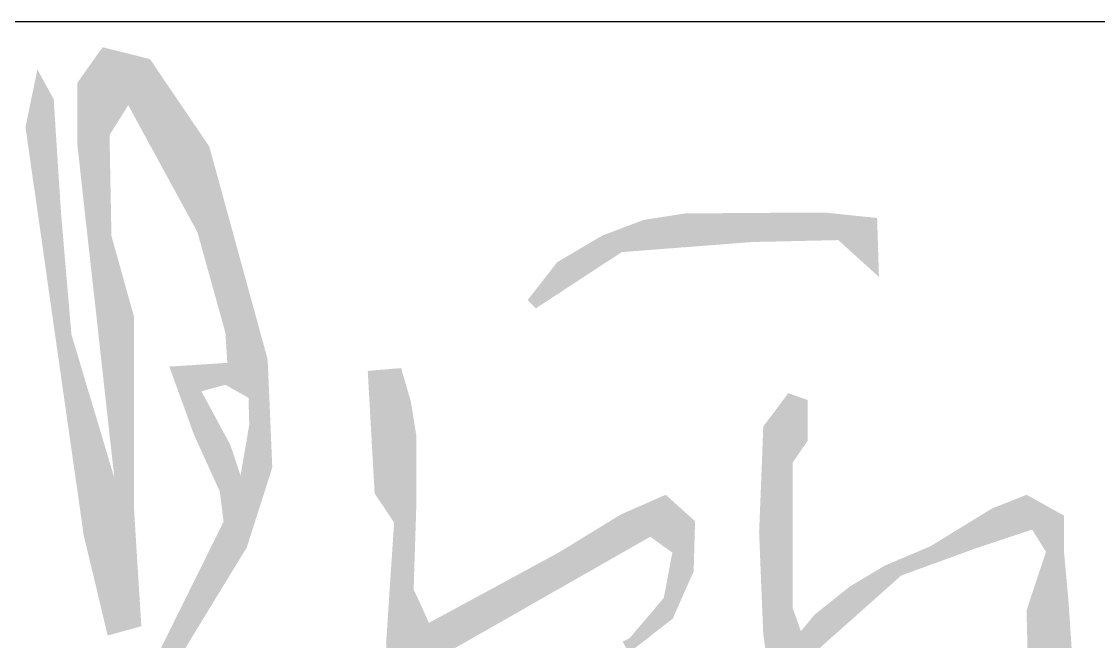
# Model space of a CAD drawing. Extents: x -2746917 to -971774, y -3334247 to -3250358.
# Drawn here: x -2282322 to -2281640, y -3307722 to -3307330 of the extents above; entities that cross this region are included whole.
import ezdxf

# ---------------------------------------------------------------- set-up
doc = ezdxf.new("R2010")
doc.units = 0
doc.header["$LTSCALE"] = 1000
doc.header["$MEASUREMENT"] = 0
doc.layers.get('0').update_dxf_attribs({"linetype": 'CONTINUOUS'})
doc.layers.add('HATCH', color=254, linetype='CONTINUOUS')
doc.layers.add('PUB_TITLE', color=4, linetype='CONTINUOUS')

# ---------------------------------------------------------------- blocks, each defined once
blk = doc.blocks.new('*U3516')
for points in [[(695289.4, -15938.7), (695295.3, -16251.2), (695295.3, -15930.4)], [(695295.3, -16251.2), (695295.3, -15930.4), (695299.5, -16289.2)], [(695299.5, -16289.2), (695299.5, -15931.4), (695300.4, -16296.9)], [(695300.4, -16296.9), (695300.4, -15931.6), (695302.2, -16313.6)], [(695278.2, -15954.4), (695286.3, -16170.1), (695286.3, -15943.1)], [(695286.3, -15943.1), (695289.4, -16197.7), (695289.4, -15938.7)], [(695286.3, -16170.1), (695286.3, -15943.1), (695289.4, -16197.7)], [(695289.4, -16197.7), (695289.4, -15938.7), (695295.3, -16251.2)], [(695320.7, -15987.6), (695320.7, -15936.7), (695326.3, -15997.8)], [(695326.3, -15997.8), (695326.3, -15938.1), (695328.4, -16001.7)], [(695328.4, -16001.7), (695328.4, -15938.6), (695333.7, -16011.4)], [(695333.7, -16011.4), (695333.7, -15939.9), (695342.2, -16027.1)], [(695342.2, -16027.1), (695342.2, -15942.1), (695342.6, -16027.7)], [(695342.6, -16027.7), (695342.6, -15942.6), (695361.4, -16062.3)], [(695222.4, -15993), (695230.8, -16091.7), (695230.8, -15952.3)], [(695230.8, -16091.7), (695230.8, -15952.3), (695235, -16121.1)], [(695271.1, -15964.6), (695276.6, -16083.4), (695276.6, -15956.7)], [(695276.6, -15956.7), (695278.2, -16097.8), (695278.2, -15954.4)], [(695276.6, -16083.4), (695276.6, -15956.7), (695278.2, -16097.8)], [(695278.2, -16097.8), (695278.2, -15954.4), (695286.3, -16170.1)], [(695235, -16121.1), (695235, -15960), (695237.4, -16138.1)], [(695237.4, -16138.1), (695237.4, -15964.4), (695241, -16163.5)], [(695270.4, -15965.5), (695271.1, -16033.1), (695271.1, -15964.6)], [(695270.4, -16027), (695270.4, -15965.5), (695271.1, -16033.1)], [(695271.1, -16033.1), (695271.1, -15964.6), (695276.6, -16083.4)], [(695241, -16163.5), (695241, -15970.9), (695243.2, -16179.1)], [(695243.2, -16179.1), (695243.2, -15975), (695246.9, -16204.8)], [(695361.4, -16062.3), (695361.4, -15970.4), (695373, -16083.6)], [(695246.9, -16204.8), (695246.9, -15981.6), (695254, -16254.7)], [(695373, -16083.6), (695373, -15987.4), (695374, -16085.4)], [(695374, -16085.4), (695374, -15988.9), (695378.1, -16092.8)], [(695219, -16009.5), (695222.4, -16033.2), (695222.4, -15993)], [(695222.4, -16033.2), (695222.4, -15993), (695230.8, -16091.7)], [(695378.1, -16092.8), (695378.1, -15994.9), (695379, -16094.5)], [(695379, -16094.5), (695379, -15996.2), (695382.6, -16101.3)], [(695382.6, -16101.3), (695382.6, -16001.6), (695385.5, -16106.5)], [(695385.5, -16106.5), (695385.5, -16005.8), (695387.9, -16110.9)], [(695387.9, -16110.9), (695387.9, -16009.3), (695389.2, -16113.3)], [(695302.2, -16313.6), (695302.2, -16017.2), (695304.1, -16330.2)], [(695389.2, -16113.3), (695389.2, -16011.3), (695393.1, -16127.4)], [(695393.1, -16127.4), (695393.1, -16017.1), (695400.9, -16155.4)], [(695400.9, -16155.4), (695400.9, -16028.5), (695402.3, -16160.4)], [(695402.3, -16160.4), (695402.3, -16033.6), (695409.4, -16185.8)], [(695409.4, -16185.8), (695409.4, -16059.4), (695411.4, -16193.1)], [(695411.4, -16193.1), (695411.4, -16066.7), (695414.3, -16203.6)], [(695414.3, -16203.6), (695414.3, -16077.4), (695415.1, -16206.4)], [(695415.1, -16206.4), (695415.1, -16080.2), (695415.4, -16207.5)], [(695415.4, -16207.5), (695415.4, -16081.3), (695416.8, -16212.7)], [(695254, -16254.7), (695254, -16091.3), (695254.2, -16256.2)], [(695254.2, -16256.2), (695254.2, -16094.4), (695261.5, -16307.3)], [(695416.8, -16212.7), (695416.8, -16086.6), (695416.9, -16213.1)], [(695416.9, -16213.1), (695416.9, -16087), (695417.1, -16214.9)], [(695417.1, -16214.9), (695417.1, -16087.4), (695418.8, -16242.6)], [(695418.8, -16265.5), (695418.8, -16093.7), (695421.3, -16266.8)], [(695859.7, -16096.7), (695863, -16128.9), (695863, -16096.2)], [(695863, -16096.2), (695863.8, -16128.8), (695863.8, -16096.1)], [(695863.8, -16096.1), (695872.1, -16128.2), (695872.1, -16094.8)], [(695872.1, -16094.8), (695880.4, -16127.6), (695880.4, -16094.7)], [(695880.4, -16094.7), (695881.8, -16127.4), (695881.8, -16094.7)], [(695881.8, -16094.7), (695894.5, -16126.5), (695894.5, -16094.6)], [(695894.5, -16094.6), (695895.5, -16126.4), (695895.5, -16094.6)], [(695895.5, -16094.6), (695916.2, -16124.8), (695916.2, -16094.5)], [(695916.2, -16094.5), (695935.7, -16123.3), (695935.7, -16094.4)], [(695935.7, -16094.4), (695936.9, -16123.2), (695936.9, -16094.3)], [(695936.9, -16094.3), (695938.8, -16123), (695938.8, -16094.3)], [(695938.8, -16094.3), (695944.7, -16122.9), (695944.7, -16094.3)], [(695944.7, -16094.3), (695945.2, -16122.9), (695945.2, -16094.3)], [(695945.2, -16094.3), (695947.9, -16122.8), (695947.9, -16094.3)], [(695947.9, -16094.3), (695949.3, -16122.8), (695949.3, -16094.3)], [(695949.3, -16094.3), (695956.2, -16122.7), (695956.2, -16094.2)], [(695956.2, -16094.2), (695960.9, -16122.6), (695960.9, -16094.2)], [(695960.9, -16094.2), (695964.8, -16122.5), (695964.8, -16094.2)], [(695964.8, -16094.2), (695974.1, -16122.3), (695974.1, -16094.1)], [(695974.1, -16094.1), (695978.3, -16122.2), (695978.3, -16094.1)], [(695978.3, -16094.1), (695986.5, -16122), (695986.5, -16094)], [(695986.5, -16094), (695989.1, -16122), (695989.1, -16094)], [(695989.1, -16094), (695991.5, -16121.9), (695991.5, -16094)], [(695991.5, -16094), (695993.4, -16121.9), (695993.4, -16094)], [(695993.4, -16094), (695993.9, -16121.8), (695993.9, -16094)], [(695993.9, -16094), (696000.3, -16121.7), (696000.3, -16093.9)], [(696000.3, -16093.9), (696002.4, -16121.7), (696002.4, -16093.9)], [(696002.4, -16093.9), (696009.9, -16121.5), (696009.9, -16093.9)], [(696023.6, -16121.2), (696023.6, -16095.3), (696034.8, -16131.4)], [(695421.3, -16266.8), (695421.3, -16102.7), (695421.9, -16267.2)], [(695421.9, -16267.2), (695421.9, -16104.9), (695422, -16267.3)], [(695422, -16267.3), (695422, -16105.4), (695431.9, -16272.8)], [(695810.1, -16109.1), (695816.9, -16132.5), (695816.9, -16106.5)], [(695816.9, -16106.5), (695822.5, -16132), (695822.5, -16104.4)], [(695822.5, -16104.4), (695828, -16131.6), (695828, -16102.3)], [(695828, -16102.3), (695831.1, -16131.4), (695831.1, -16101.2)], [(695831.1, -16101.2), (695837.5, -16130.9), (695837.5, -16100.2)], [(695837.5, -16100.2), (695839.9, -16130.7), (695839.9, -16099.8)], [(695839.9, -16099.8), (695850.8, -16129.8), (695850.8, -16098.1)], [(695850.8, -16098.1), (695852.8, -16129.7), (695852.8, -16097.8)], [(695852.8, -16097.8), (695859.3, -16129.2), (695859.3, -16096.8)], [(695859.3, -16096.8), (695859.7, -16129.2), (695859.7, -16096.7)], [(696034.8, -16131.4), (696034.8, -16096.5), (696062, -16156)], [(696062, -16156), (696062, -16099.3), (696063.8, -16157.7)], [(695304.1, -16330.2), (695304.1, -16117), (695306.5, -16352)], [(695785.4, -16119.4), (695790, -16145.6), (695790, -16116.7)], [(695790, -16116.7), (695807.2, -16134.4), (695807.2, -16110.2)], [(695807.2, -16110.2), (695808.7, -16133.4), (695808.7, -16109.6)], [(695808.7, -16109.6), (695809.2, -16133.1), (695809.2, -16109.4)], [(695809.2, -16109.4), (695810.1, -16133), (695810.1, -16109.1)], [(695306.5, -16352), (695306.5, -16125.7), (695307, -16356.7)], [(695763.5, -16132.3), (695773.2, -16156.6), (695773.2, -16126.6)], [(695773.2, -16126.6), (695785.4, -16148.7), (695785.4, -16119.4)], [(695748, -16141.5), (695759.9, -16165.3), (695759.9, -16134.4)], [(695759.9, -16134.4), (695763.5, -16163), (695763.5, -16132.3)], [(695431.9, -16272.8), (695431.9, -16141.5), (695438.1, -16276.3)], [(695724.3, -16170), (695745.3, -16174.9), (695745.3, -16143.1)], [(695745.3, -16143.1), (695748, -16173.1), (695748, -16141.5)], [(695438.1, -16276.3), (695438.1, -16164), (695439.8, -16277.3)], [(695439.8, -16277.3), (695439.8, -16170.3), (695440.5, -16303.8)], [(695716.1, -16180.5), (695724.3, -16188.7), (695724.3, -16170)], [(695724.3, -16188.7), (695724.3, -16170), (695745.3, -16174.9)], [(695261.5, -16307.3), (695261.5, -16179.9), (695264.5, -16328.1)], [(695264.5, -16328.1), (695264.5, -16214.6), (695267, -16345.9)], [(695267, -16345.9), (695267, -16223.1), (695268.9, -16358.9)], [(695268.9, -16358.9), (695268.9, -16229.3), (695270.4, -16369.2)], [(695270.4, -16369.2), (695270.4, -16234.2), (695271.1, -16374)], [(695271.1, -16374), (695271.1, -16236.5), (695276.6, -16413.2)], [(695373, -16245.6), (695374, -16281.1), (695374, -16245.5)], [(695374, -16245.5), (695378.1, -16292.3), (695378.1, -16245.3)], [(695374, -16281.1), (695374, -16245.5), (695378.1, -16292.3)], [(695378.1, -16245.3), (695379, -16294.8), (695379, -16245.2)], [(695378.1, -16292.3), (695378.1, -16245.3), (695379, -16294.8)], [(695379, -16245.2), (695382.6, -16305), (695382.6, -16245)], [(695379, -16294.8), (695379, -16245.2), (695382.6, -16305)], [(695382.6, -16245), (695385.5, -16312.9), (695385.5, -16244.8)], [(695382.6, -16305), (695382.6, -16245), (695385.5, -16312.9)], [(695385.5, -16244.8), (695387.9, -16318.2), (695387.9, -16244.6)], [(695385.5, -16312.9), (695385.5, -16244.8), (695387.9, -16318.2)], [(695387.9, -16318.2), (695387.9, -16244.6), (695389.2, -16321.1)], [(695387.9, -16244.6), (695389.2, -16321.1), (695389.2, -16244.6)], [(695389.2, -16244.6), (695393.1, -16329.8), (695393.1, -16244.3)], [(695389.2, -16321.1), (695389.2, -16244.6), (695393.1, -16329.8)], [(695393.1, -16244.3), (695400.9, -16268.7), (695400.9, -16243.8)], [(695400.9, -16243.8), (695402.3, -16268.3), (695402.3, -16243.7)], [(695402.3, -16243.7), (695409.4, -16266.4), (695409.4, -16243.3)], [(695409.4, -16243.3), (695411.4, -16265.8), (695411.4, -16243.1)], [(695411.4, -16243.1), (695414.3, -16265), (695414.3, -16242.9)], [(695414.3, -16242.9), (695415.1, -16264.8), (695415.1, -16242.9)], [(695415.1, -16242.9), (695415.4, -16264.7), (695415.4, -16242.9)], [(695415.4, -16242.9), (695416.8, -16264.4), (695416.8, -16242.8)], [(695416.8, -16264.4), (695416.8, -16242.8), (695416.9, -16264.4)], [(695416.8, -16242.8), (695416.9, -16264.4), (695416.9, -16242.8)], [(695416.9, -16264.4), (695416.9, -16242.8), (695417.1, -16264.5)], [(695416.9, -16242.8), (695417.1, -16264.5), (695417.1, -16242.8)], [(695417.1, -16242.8), (695418.8, -16265.5), (695418.8, -16242.6)], [(695417.1, -16264.5), (695417.1, -16242.8), (695418.8, -16265.5)], [(695276.6, -16413.2), (695276.6, -16255.1), (695278.2, -16419.9)], [(695361.4, -16246.3), (695373, -16278.4), (695373, -16245.6)], [(695373, -16278.4), (695373, -16245.6), (695374, -16281.1)], [(695557.8, -16250.6), (695564.6, -16371.8), (695564.6, -16250)], [(695564.6, -16250), (695571.9, -16382.7), (695571.9, -16249.4)], [(695564.6, -16371.8), (695564.6, -16250), (695571.9, -16382.7)], [(695571.9, -16249.4), (695576, -16388.8), (695576, -16249.1)], [(695571.9, -16382.7), (695571.9, -16249.4), (695576, -16388.8)], [(695576, -16249.1), (695577.1, -16390.4), (695577.1, -16249)], [(695576, -16388.8), (695576, -16249.1), (695576, -16388.9)], [(695576, -16249.1), (695576, -16388.9), (695576, -16249.1)], [(695576, -16388.9), (695576, -16249.1), (695577.1, -16390.4)], [(695577.1, -16390.4), (695577.1, -16249), (695577.5, -16391.1)], [(695577.1, -16249), (695577.5, -16391.1), (695577.5, -16249)], [(695577.5, -16249), (695583.9, -16400.7), (695583.9, -16248.4)], [(695577.5, -16391.1), (695577.5, -16249), (695583.9, -16400.7)], [(695583.9, -16248.4), (695589.2, -16546.8), (695589.2, -16248)], [(695589.2, -16248), (695590.8, -16846.6), (695590.8, -16247.8)], [(695278.2, -16419.9), (695278.2, -16260.5), (695286.3, -16453.5)], [(695393.1, -16329.8), (695393.1, -16270.8), (695400.9, -16347)], [(695964.8, -16285), (695974.1, -16634.8), (695974.1, -16272.6)], [(695974.1, -16634.8), (695974.1, -16272.6), (695978.3, -16638.4)], [(695286.3, -16453.5), (695286.3, -16287.4), (695289.4, -16466.3)], [(695400.9, -16347), (695400.9, -16285.2), (695402.3, -16350.1)], [(695402.3, -16350.1), (695402.3, -16287.8), (695409.4, -16365.7)], [(695960.9, -16290.3), (695964.8, -16626.6), (695964.8, -16285)], [(695964.8, -16626.6), (695964.8, -16285), (695974.1, -16634.8)], [(695289.4, -16466.3), (695289.4, -16297.6), (695295.3, -16491.2)], [(695949.3, -16305.7), (695956.2, -16560.5), (695956.2, -16296.5)], [(695956.2, -16296.5), (695960.9, -16594), (695960.9, -16290.3)], [(695956.2, -16560.5), (695956.2, -16296.5), (695960.9, -16594)], [(695960.9, -16620.4), (695960.9, -16290.3), (695964.8, -16626.6)], [(695409.4, -16365.7), (695409.4, -16300.8), (695411.4, -16370.2)], [(695411.4, -16370.2), (695411.4, -16304.6), (695414.3, -16393.5)], [(695438.1, -16318.1), (695439.8, -16419.8), (695439.8, -16308)], [(695439.8, -16308), (695440.5, -16417.5), (695440.5, -16303.8)], [(695947.9, -16342.9), (695949.3, -16510.9), (695949.3, -16305.7)], [(695949.3, -16510.9), (695949.3, -16305.7), (695956.2, -16560.5)], [(695295.3, -16491.2), (695295.3, -16317.5), (695299.5, -16508.9)], [(695414.3, -16393.5), (695414.3, -16310), (695415.1, -16399.7)], [(695431.9, -16354), (695438.1, -16425.2), (695438.1, -16318.1)], [(695299.5, -16508.9), (695299.5, -16331.6), (695300.4, -16512.5)], [(695945.2, -16410.4), (695947.9, -16477.4), (695947.9, -16342.9)], [(695947.9, -16477.4), (695947.9, -16342.9), (695949.3, -16510.9)], [(695850.8, -16374), (695852.8, -16425.7), (695852.8, -16373.2)], [(695852.8, -16425.7), (695852.8, -16373.2), (695859.3, -16430.4)], [(696175.4, -16386.9), (696209.9, -16409.4), (696209.9, -16373.2)], [(695822.5, -16386.4), (695828, -16420.1), (695828, -16384)], [(695828, -16384), (695831.1, -16418.3), (695831.1, -16382.7)], [(695831.1, -16382.7), (695837.5, -16414.7), (695837.5, -16379.9)], [(695837.5, -16379.9), (695839.9, -16416.4), (695839.9, -16378.8)], [(695837.5, -16414.7), (695837.5, -16379.9), (695839.9, -16416.4)], [(695839.9, -16378.8), (695850.8, -16424.3), (695850.8, -16374)], [(695839.9, -16416.4), (695839.9, -16378.8), (695850.8, -16424.3)], [(695850.8, -16424.3), (695850.8, -16374), (695852.8, -16425.7)], [(696215.4, -16407.6), (696215.4, -16376.2), (696227.8, -16427.4)], [(696227.8, -16427.4), (696227.8, -16383.1), (696229.2, -16429.6)], [(696229.2, -16602.4), (696229.2, -16383.9), (696241.6, -16632.1)], [(695790, -16403.9), (695807.2, -16431.9), (695807.2, -16393.4)], [(695807.2, -16393.4), (695808.7, -16431.1), (695808.7, -16392.5)], [(695808.7, -16392.5), (695809.2, -16430.8), (695809.2, -16392.2)], [(695809.2, -16392.2), (695810.1, -16430.3), (695810.1, -16391.9)], [(695810.1, -16391.9), (695816.9, -16426.4), (695816.9, -16388.9)], [(695816.9, -16388.9), (695822.5, -16423.2), (695822.5, -16386.4)], [(696157.5, -16397.9), (696175.4, -16420.9), (696175.4, -16386.9)], [(696175.4, -16420.9), (696175.4, -16386.9), (696209.9, -16409.4)], [(695411.4, -16407.2), (695414.3, -16464.1), (695414.3, -16401.3)], [(695414.3, -16401.3), (695415.1, -16462.8), (695415.1, -16399.7)], [(695577.5, -16497.1), (695583.9, -16549.4), (695583.9, -16400.7)], [(695785.4, -16406.7), (695790, -16441.7), (695790, -16403.9)], [(696114.8, -16424.1), (696157.5, -16426.9), (696157.5, -16397.9)], [(695402.3, -16425.6), (695409.4, -16472.2), (695409.4, -16411.3)], [(695409.4, -16411.3), (695411.4, -16468.9), (695411.4, -16407.2)], [(695763.5, -16420.1), (695773.2, -16451.3), (695773.2, -16414.2)], [(695773.2, -16414.2), (695785.4, -16444.4), (695785.4, -16406.7)], [(695400.9, -16428.4), (695402.3, -16483.8), (695402.3, -16425.6)], [(695748, -16429.6), (695759.9, -16458.9), (695759.9, -16422.4)], [(695759.9, -16422.4), (695763.5, -16456.8), (695763.5, -16420.1)], [(696085.8, -16436.4), (696114.8, -16442.5), (696114.8, -16424.1)], [(696114.8, -16442.5), (696114.8, -16424.1), (696157.5, -16426.9)], [(695393.1, -16444.2), (695400.9, -16486.1), (695400.9, -16428.4)], [(695724.3, -16442.5), (695745.3, -16467.2), (695745.3, -16431.1)], [(695745.3, -16431.1), (695748, -16465.7), (695748, -16429.6)], [(695852.8, -16464.9), (695859.3, -16496), (695859.3, -16430.4)], [(696069.3, -16443.4), (696085.8, -16453.1), (696085.8, -16436.4)], [(696085.8, -16453.1), (696085.8, -16436.4), (696114.8, -16442.5)], [(696215.4, -16471), (696227.8, -16599.1), (696227.8, -16433.8)], [(696227.8, -16433.8), (696229.2, -16602.4), (696229.2, -16429.6)], [(696227.8, -16599.1), (696227.8, -16433.8), (696229.2, -16602.4)], [(695389.2, -16452.1), (695393.1, -16498.8), (695393.1, -16444.2)], [(695618.4, -16499.9), (695716.1, -16483.9), (695716.1, -16447)], [(695716.1, -16447), (695724.3, -16479.2), (695724.3, -16442.5)], [(696034.8, -16464.1), (696062, -16474.3), (696062, -16447.8)], [(696062, -16447.8), (696063.8, -16472.7), (696063.8, -16446.7)], [(696063.8, -16446.7), (696069.3, -16467.8), (696069.3, -16443.4)], [(695385.5, -16459.6), (695387.9, -16507.4), (695387.9, -16454.8)], [(695387.9, -16454.8), (695389.2, -16505.3), (695389.2, -16452.1)], [(695379, -16472.8), (695382.6, -16516), (695382.6, -16465.3)], [(695382.6, -16465.3), (695385.5, -16511.3), (695385.5, -16459.6)], [(695850.8, -16475.2), (695852.8, -16501.1), (695852.8, -16464.9)], [(696023.6, -16473), (696034.8, -16498.5), (696034.8, -16464.1)], [(695374, -16482.8), (695378.1, -16523.5), (695378.1, -16474.6)], [(695378.1, -16474.6), (695379, -16522), (695379, -16472.8)], [(695839.9, -16488.1), (695850.8, -16502.6), (695850.8, -16475.2)], [(696009.9, -16483.9), (696015.7, -16515.4), (696015.7, -16479.3)], [(696015.7, -16479.3), (696023.6, -16508.4), (696023.6, -16473)], [(696211.3, -16483.4), (696215.4, -16556.7), (696215.4, -16471)], [(696215.4, -16556.7), (696215.4, -16471), (696227.8, -16599.1)], [(695361.4, -16508.2), (695373, -16531.7), (695373, -16484.8)], [(695373, -16484.8), (695374, -16530.1), (695374, -16482.8)], [(695618.4, -16539.5), (695618.4, -16499.9), (695716.1, -16483.9)], [(695837.5, -16490.9), (695839.9, -16511.1), (695839.9, -16488.1)], [(695978.3, -16638.4), (695978.3, -16484.7), (695986.5, -16645.6)], [(696000.3, -16491.6), (696002.4, -16527.3), (696002.4, -16490)], [(696002.4, -16490), (696009.9, -16520.6), (696009.9, -16483.9)], [(696209.9, -16487.5), (696211.3, -16542.6), (696211.3, -16483.4)], [(696211.3, -16542.6), (696211.3, -16483.4), (696215.4, -16556.7)], [(695577.1, -16504), (695577.5, -16552.6), (695577.5, -16497.1)], [(695828, -16502.1), (695831.1, -16518), (695831.1, -16498.5)], [(695831.1, -16498.5), (695837.5, -16513), (695837.5, -16490.9)], [(695991.5, -16502.2), (695993.4, -16535.3), (695993.4, -16499.9)], [(695993.4, -16499.9), (695993.9, -16534.8), (695993.9, -16499.3)], [(695993.9, -16499.3), (696000.3, -16529.1), (696000.3, -16491.6)], [(695342.6, -16546.4), (695361.4, -16550.7), (695361.4, -16508.2)], [(695576, -16519.3), (695577.1, -16552.8), (695577.1, -16504)], [(695816.9, -16515.2), (695822.5, -16524.7), (695822.5, -16508.6)], [(695822.5, -16508.6), (695828, -16520.4), (695828, -16502.1)], [(695986.5, -16508.1), (695989.1, -16647.8), (695989.1, -16505.1)], [(695986.5, -16645.6), (695986.5, -16508.1), (695989.1, -16647.8)], [(695989.1, -16505.1), (695991.5, -16537), (695991.5, -16502.2)], [(695810.1, -16518.6), (695816.9, -16530.2), (695816.9, -16515.2)]]:
    blk.add_solid(points)
at = {"extrusion": (0, 0, -1)}
for points in [[(-695295.3, -15930.4), (-695299.5, -16289.2), (-695299.5, -15931.4)], [(-695299.5, -15931.4), (-695300.4, -16296.9), (-695300.4, -15931.6)], [(-695300.4, -15931.6), (-695302.2, -16313.6), (-695302.2, -15932.1)], [(-695302.2, -16017.2), (-695302.2, -15932.1), (-695304.1, -16014.2)], [(-695302.2, -15932.1), (-695304.1, -16014.2), (-695304.1, -15932.5)], [(-695304.1, -16014.2), (-695304.1, -15932.5), (-695306.5, -16010.3)], [(-695304.1, -15932.5), (-695306.5, -16010.3), (-695306.5, -15933.2)], [(-695306.5, -16010.3), (-695306.5, -15933.2), (-695307, -16009.5)], [(-695306.5, -15933.2), (-695307, -16009.5), (-695307, -15933.3)], [(-695307, -16009.5), (-695307, -15933.3), (-695309.5, -16005.6)], [(-695307, -15933.3), (-695309.5, -16005.6), (-695309.5, -15933.9)], [(-695309.5, -16005.6), (-695309.5, -15933.9), (-695318.7, -15990.9)], [(-695309.5, -15933.9), (-695318.7, -15990.9), (-695318.7, -15936.2)], [(-695318.7, -15990.9), (-695318.7, -15936.2), (-695320.7, -15987.6)], [(-695318.7, -15936.2), (-695320.7, -15987.6), (-695320.7, -15936.7)], [(-695320.7, -15936.7), (-695326.3, -15997.8), (-695326.3, -15938.1)], [(-695326.3, -15938.1), (-695328.4, -16001.7), (-695328.4, -15938.6)], [(-695328.4, -15938.6), (-695333.7, -16011.4), (-695333.7, -15939.9)], [(-695333.7, -15939.9), (-695342.2, -16027.1), (-695342.2, -15942.1)], [(-695342.2, -15942.1), (-695342.6, -16027.7), (-695342.6, -15942.6)], [(-695342.6, -15942.6), (-695361.4, -16062.3), (-695361.4, -15970.4)], [(-695230.8, -15952.3), (-695235, -16121.1), (-695235, -15960)], [(-695235, -15960), (-695237.4, -16138.1), (-695237.4, -15964.4)], [(-695237.4, -15964.4), (-695241, -16163.5), (-695241, -15970.9)], [(-695241, -15970.9), (-695243.2, -16179.1), (-695243.2, -15975)], [(-695243.2, -15975), (-695246.9, -16204.8), (-695246.9, -15981.6)], [(-695361.4, -15970.4), (-695373, -16083.6), (-695373, -15987.4)], [(-695246.9, -15981.6), (-695254, -16254.7), (-695254, -16091.3)], [(-695373, -15987.4), (-695374, -16085.4), (-695374, -15988.9)], [(-695374, -15988.9), (-695378.1, -16092.8), (-695378.1, -15994.9)], [(-695378.1, -15994.9), (-695379, -16094.5), (-695379, -15996.2)], [(-695379, -15996.2), (-695382.6, -16101.3), (-695382.6, -16001.6)], [(-695382.6, -16001.6), (-695385.5, -16106.5), (-695385.5, -16005.8)], [(-695385.5, -16005.8), (-695387.9, -16110.9), (-695387.9, -16009.3)], [(-695387.9, -16009.3), (-695389.2, -16113.3), (-695389.2, -16011.3)], [(-695302.2, -16017.2), (-695304.1, -16330.2), (-695304.1, -16117)], [(-695389.2, -16011.3), (-695393.1, -16127.4), (-695393.1, -16017.1)], [(-695393.1, -16017.1), (-695400.9, -16155.4), (-695400.9, -16028.5)], [(-695400.9, -16028.5), (-695402.3, -16160.4), (-695402.3, -16033.6)], [(-695402.3, -16033.6), (-695409.4, -16185.8), (-695409.4, -16059.4)], [(-695409.4, -16059.4), (-695411.4, -16193.1), (-695411.4, -16066.7)], [(-695411.4, -16066.7), (-695414.3, -16203.6), (-695414.3, -16077.4)], [(-695414.3, -16077.4), (-695415.1, -16206.4), (-695415.1, -16080.2)], [(-695415.1, -16080.2), (-695415.4, -16207.5), (-695415.4, -16081.3)], [(-695415.4, -16081.3), (-695416.8, -16212.7), (-695416.8, -16086.6)], [(-695254, -16091.3), (-695254.2, -16256.2), (-695254.2, -16094.4)], [(-695254.2, -16094.4), (-695261.5, -16307.3), (-695261.5, -16179.9)], [(-695416.8, -16086.6), (-695416.9, -16213.1), (-695416.9, -16087)], [(-695416.9, -16087), (-695417.1, -16214.9), (-695417.1, -16087.4)], [(-695417.1, -16087.4), (-695418.8, -16242.6), (-695418.8, -16093.7)], [(-695418.8, -16093.7), (-695421.3, -16266.8), (-695421.3, -16102.7)], [(-695863, -16128.9), (-695863, -16096.2), (-695863.8, -16128.8)], [(-695863.8, -16128.8), (-695863.8, -16096.1), (-695872.1, -16128.2)], [(-695872.1, -16128.2), (-695872.1, -16094.8), (-695880.4, -16127.6)], [(-695880.4, -16127.6), (-695880.4, -16094.7), (-695881.8, -16127.4)], [(-695881.8, -16127.4), (-695881.8, -16094.7), (-695894.5, -16126.5)], [(-695894.5, -16126.5), (-695894.5, -16094.6), (-695895.5, -16126.4)], [(-695895.5, -16126.4), (-695895.5, -16094.6), (-695916.2, -16124.8)], [(-695916.2, -16124.8), (-695916.2, -16094.5), (-695935.7, -16123.3)], [(-695935.7, -16123.3), (-695935.7, -16094.4), (-695936.9, -16123.2)], [(-695936.9, -16123.2), (-695936.9, -16094.3), (-695938.8, -16123)], [(-695938.8, -16123), (-695938.8, -16094.3), (-695944.7, -16122.9)], [(-695944.7, -16122.9), (-695944.7, -16094.3), (-695945.2, -16122.9)], [(-695945.2, -16122.9), (-695945.2, -16094.3), (-695947.9, -16122.8)], [(-695947.9, -16122.8), (-695947.9, -16094.3), (-695949.3, -16122.8)], [(-695949.3, -16122.8), (-695949.3, -16094.3), (-695956.2, -16122.7)], [(-695956.2, -16122.7), (-695956.2, -16094.2), (-695960.9, -16122.6)], [(-695960.9, -16122.6), (-695960.9, -16094.2), (-695964.8, -16122.5)], [(-695964.8, -16122.5), (-695964.8, -16094.2), (-695974.1, -16122.3)], [(-695974.1, -16122.3), (-695974.1, -16094.1), (-695978.3, -16122.2)], [(-695978.3, -16122.2), (-695978.3, -16094.1), (-695986.5, -16122)], [(-695986.5, -16122), (-695986.5, -16094), (-695989.1, -16122)], [(-695989.1, -16122), (-695989.1, -16094), (-695991.5, -16121.9)], [(-695991.5, -16121.9), (-695991.5, -16094), (-695993.4, -16121.9)], [(-695993.4, -16121.9), (-695993.4, -16094), (-695993.9, -16121.8)], [(-695993.9, -16121.8), (-695993.9, -16094), (-696000.3, -16121.7)], [(-696000.3, -16121.7), (-696000.3, -16093.9), (-696002.4, -16121.7)], [(-696002.4, -16121.7), (-696002.4, -16093.9), (-696009.9, -16121.5)], [(-696009.9, -16121.5), (-696009.9, -16093.9), (-696015.7, -16121.4)], [(-696009.9, -16093.9), (-696015.7, -16121.4), (-696015.7, -16094.5)], [(-696015.7, -16121.4), (-696015.7, -16094.5), (-696023.6, -16121.2)], [(-696015.7, -16094.5), (-696023.6, -16121.2), (-696023.6, -16095.3)], [(-696023.6, -16095.3), (-696034.8, -16131.4), (-696034.8, -16096.5)], [(-695421.3, -16102.7), (-695421.9, -16267.2), (-695421.9, -16104.9)], [(-695421.9, -16104.9), (-695422, -16267.3), (-695422, -16105.4)], [(-695422, -16105.4), (-695431.9, -16272.8), (-695431.9, -16141.5)], [(-695816.9, -16132.5), (-695816.9, -16106.5), (-695822.5, -16132)], [(-695822.5, -16132), (-695822.5, -16104.4), (-695828, -16131.6)], [(-695828, -16131.6), (-695828, -16102.3), (-695831.1, -16131.4)], [(-695831.1, -16131.4), (-695831.1, -16101.2), (-695837.5, -16130.9)], [(-695837.5, -16130.9), (-695837.5, -16100.2), (-695839.9, -16130.7)], [(-695839.9, -16130.7), (-695839.9, -16099.8), (-695850.8, -16129.8)], [(-695850.8, -16129.8), (-695850.8, -16098.1), (-695852.8, -16129.7)], [(-695852.8, -16129.7), (-695852.8, -16097.8), (-695859.3, -16129.2)], [(-695859.3, -16129.2), (-695859.3, -16096.8), (-695859.7, -16129.2)], [(-695859.7, -16129.2), (-695859.7, -16096.7), (-695863, -16128.9)], [(-696034.8, -16096.5), (-696062, -16156), (-696062, -16099.3)], [(-695304.1, -16117), (-695306.5, -16352), (-695306.5, -16125.7)], [(-695790, -16145.6), (-695790, -16116.7), (-695807.2, -16134.4)], [(-695807.2, -16134.4), (-695807.2, -16110.2), (-695808.7, -16133.4)], [(-695808.7, -16133.4), (-695808.7, -16109.6), (-695809.2, -16133.1)], [(-695809.2, -16133.1), (-695809.2, -16109.4), (-695810.1, -16133)], [(-695810.1, -16133), (-695810.1, -16109.1), (-695816.9, -16132.5)], [(-695306.5, -16125.7), (-695307, -16356.7), (-695307, -16127.5)], [(-695307, -16510.6), (-695307, -16127.5), (-695309.5, -16509.9)], [(-695307, -16127.5), (-695309.5, -16509.9), (-695309.5, -16136.3)], [(-695773.2, -16156.6), (-695773.2, -16126.6), (-695785.4, -16148.7)], [(-695785.4, -16148.7), (-695785.4, -16119.4), (-695790, -16145.6)], [(-695309.5, -16509.9), (-695309.5, -16136.3), (-695318.7, -16507.4)], [(-695309.5, -16136.3), (-695318.7, -16507.4), (-695318.7, -16169.3)], [(-695759.9, -16165.3), (-695759.9, -16134.4), (-695763.5, -16163)], [(-695763.5, -16163), (-695763.5, -16132.3), (-695773.2, -16156.6)], [(-695431.9, -16141.5), (-695438.1, -16276.3), (-695438.1, -16164)], [(-695745.3, -16174.9), (-695745.3, -16143.1), (-695748, -16173.1)], [(-695748, -16173.1), (-695748, -16141.5), (-695759.9, -16165.3)], [(-695318.7, -16507.4), (-695318.7, -16169.3), (-695320.7, -16506.8)], [(-695318.7, -16169.3), (-695320.7, -16506.8), (-695320.7, -16176.6)], [(-695438.1, -16164), (-695439.8, -16277.3), (-695439.8, -16170.3)], [(-695439.8, -16170.3), (-695440.5, -16303.8), (-695440.5, -16172.9)], [(-695261.5, -16179.9), (-695264.5, -16328.1), (-695264.5, -16214.6)], [(-695320.7, -16506.8), (-695320.7, -16176.6), (-695326.3, -16505.3)], [(-695320.7, -16176.6), (-695326.3, -16505.3), (-695326.3, -16196.4)], [(-695440.5, -16417.5), (-695440.5, -16172.9), (-695441.8, -16413.4)], [(-695440.5, -16172.9), (-695441.8, -16413.4), (-695441.8, -16177.6)], [(-695441.8, -16413.4), (-695441.8, -16177.6), (-695447.4, -16396.1)], [(-695441.8, -16177.6), (-695447.4, -16396.1), (-695447.4, -16197.8)], [(-695447.4, -16396.1), (-695447.4, -16197.8), (-695451.8, -16382.2)], [(-695447.4, -16197.8), (-695451.8, -16382.2), (-695451.8, -16214)], [(-695264.5, -16214.6), (-695267, -16345.9), (-695267, -16223.1)], [(-695267, -16223.1), (-695268.9, -16358.9), (-695268.9, -16229.3)], [(-695451.8, -16382.2), (-695451.8, -16214), (-695456.7, -16366.9)], [(-695451.8, -16214), (-695456.7, -16366.9), (-695456.7, -16231.7)], [(-695268.9, -16229.3), (-695270.4, -16369.2), (-695270.4, -16234.2)], [(-695270.4, -16234.2), (-695271.1, -16374), (-695271.1, -16236.5)], [(-695456.7, -16366.9), (-695456.7, -16231.7), (-695458.7, -16360.5)], [(-695456.7, -16231.7), (-695458.7, -16360.5), (-695458.7, -16239.2)], [(-695271.1, -16236.5), (-695276.6, -16413.2), (-695276.6, -16255.1)], [(-695393.1, -16270.8), (-695393.1, -16244.3), (-695400.9, -16268.7)], [(-695400.9, -16268.7), (-695400.9, -16243.8), (-695402.3, -16268.3)], [(-695402.3, -16268.3), (-695402.3, -16243.7), (-695409.4, -16266.4)], [(-695409.4, -16266.4), (-695409.4, -16243.3), (-695411.4, -16265.8)], [(-695411.4, -16265.8), (-695411.4, -16243.1), (-695414.3, -16265)], [(-695414.3, -16265), (-695414.3, -16242.9), (-695415.1, -16264.8)], [(-695415.1, -16264.8), (-695415.1, -16242.9), (-695415.4, -16264.7)], [(-695415.4, -16264.7), (-695415.4, -16242.9), (-695416.8, -16264.4)], [(-695458.7, -16360.5), (-695458.7, -16239.2), (-695460.1, -16356.3)], [(-695458.7, -16239.2), (-695460.1, -16356.3), (-695460.1, -16270.5)], [(-695276.6, -16255.1), (-695278.2, -16419.9), (-695278.2, -16260.5)], [(-695583.9, -16549.4), (-695583.9, -16248.4), (-695589.2, -16546.8)], [(-695589.2, -16853), (-695589.2, -16248), (-695590.8, -16846.6)], [(-695590.8, -16846.6), (-695590.8, -16247.8), (-695596.1, -16826.1)], [(-695590.8, -16247.8), (-695596.1, -16826.1), (-695596.1, -16265.9)], [(-695278.2, -16260.5), (-695286.3, -16453.5), (-695286.3, -16287.4)], [(-695596.1, -16826.1), (-695596.1, -16265.9), (-695600.5, -16776.8)], [(-695596.1, -16265.9), (-695600.5, -16776.8), (-695600.5, -16280.9)], [(-695393.1, -16270.8), (-695400.9, -16347), (-695400.9, -16285.2)], [(-695460.1, -16356.3), (-695460.1, -16270.5), (-695463.3, -16346)], [(-695974.1, -16272.6), (-695978.3, -16638.4), (-695978.3, -16274.1)], [(-695978.3, -16341.5), (-695978.3, -16274.1), (-695986.5, -16329.5)], [(-695978.3, -16274.1), (-695986.5, -16329.5), (-695986.5, -16277.1)], [(-695986.5, -16329.5), (-695986.5, -16277.1), (-695989.1, -16325.8)], [(-695986.5, -16277.1), (-695989.1, -16325.8), (-695989.1, -16278)], [(-695286.3, -16287.4), (-695289.4, -16466.3), (-695289.4, -16297.6)], [(-695400.9, -16285.2), (-695402.3, -16350.1), (-695402.3, -16287.8)], [(-695402.3, -16287.8), (-695409.4, -16365.7), (-695409.4, -16300.8)], [(-695600.5, -16776.8), (-695600.5, -16280.9), (-695603.3, -16745.8)], [(-695600.5, -16280.9), (-695603.3, -16745.8), (-695603.3, -16298.1)], [(-695989.1, -16325.8), (-695989.1, -16278), (-695991.5, -16322.3)], [(-695989.1, -16278), (-695991.5, -16322.3), (-695991.5, -16278.8)], [(-695991.5, -16322.3), (-695991.5, -16278.8), (-695993.4, -16319.5)], [(-695991.5, -16278.8), (-695993.4, -16319.5), (-695993.4, -16279.5)], [(-695289.4, -16297.6), (-695295.3, -16491.2), (-695295.3, -16317.5)], [(-695603.3, -16466.8), (-695603.3, -16298.1), (-695603.5, -16457.5)], [(-695603.3, -16298.1), (-695603.5, -16457.5), (-695603.5, -16300)], [(-695409.4, -16300.8), (-695411.4, -16370.2), (-695411.4, -16304.6)], [(-695411.4, -16304.6), (-695414.3, -16393.5), (-695414.3, -16310)], [(-695439.8, -16419.8), (-695439.8, -16308), (-695440.5, -16417.5)], [(-695603.5, -16457.5), (-695603.5, -16300), (-695606, -16380.1)], [(-695603.5, -16300), (-695606, -16380.1), (-695606, -16315.3)], [(-695295.3, -16317.5), (-695299.5, -16508.9), (-695299.5, -16331.6)], [(-695414.3, -16310), (-695415.1, -16399.7), (-695415.1, -16311.4)], [(-695415.1, -16462.8), (-695415.1, -16311.4), (-695415.4, -16462.3)], [(-695415.1, -16311.4), (-695415.4, -16462.3), (-695415.4, -16312)], [(-695415.4, -16462.3), (-695415.4, -16312), (-695416.8, -16460)], [(-695415.4, -16312), (-695416.8, -16460), (-695416.8, -16314.6)], [(-695416.8, -16460), (-695416.8, -16314.6), (-695416.9, -16459.8)], [(-695416.8, -16314.6), (-695416.9, -16459.8), (-695416.9, -16314.8)], [(-695416.9, -16459.8), (-695416.9, -16314.8), (-695417.1, -16459.6)], [(-695416.9, -16314.8), (-695417.1, -16459.6), (-695417.1, -16315)], [(-695417.1, -16459.6), (-695417.1, -16315), (-695418.8, -16456.8)], [(-695417.1, -16315), (-695418.8, -16456.8), (-695418.8, -16318.2)], [(-695418.8, -16456.8), (-695418.8, -16318.2), (-695421.3, -16452.8)], [(-695418.8, -16318.2), (-695421.3, -16452.8), (-695421.3, -16322.8)], [(-695438.1, -16425.2), (-695438.1, -16318.1), (-695439.8, -16419.8)], [(-695421.3, -16452.8), (-695421.3, -16322.8), (-695421.9, -16451.8)], [(-695421.3, -16322.8), (-695421.9, -16451.8), (-695421.9, -16323.9)], [(-695421.9, -16451.8), (-695421.9, -16323.9), (-695422, -16451.5)], [(-695421.9, -16323.9), (-695422, -16451.5), (-695422, -16324.4)], [(-695422, -16451.5), (-695422, -16324.4), (-695431.9, -16435.3)], [(-695422, -16324.4), (-695431.9, -16435.3), (-695431.9, -16354)], [(-695299.5, -16331.6), (-695300.4, -16512.5), (-695300.4, -16334.5)], [(-695300.4, -16512.5), (-695300.4, -16334.5), (-695302.2, -16512)], [(-695300.4, -16334.5), (-695302.2, -16512), (-695302.2, -16340.7)], [(-695302.2, -16512), (-695302.2, -16340.7), (-695304.1, -16511.4)], [(-695302.2, -16340.7), (-695304.1, -16511.4), (-695304.1, -16346.8)], [(-695304.1, -16511.4), (-695304.1, -16346.8), (-695306.5, -16510.8)], [(-695304.1, -16346.8), (-695306.5, -16510.8), (-695306.5, -16355)], [(-695306.5, -16510.8), (-695306.5, -16355), (-695307, -16510.6)], [(-695306.5, -16355), (-695307, -16510.6), (-695307, -16356.7)], [(-695431.9, -16435.3), (-695431.9, -16354), (-695438.1, -16425.2)], [(-695852.8, -16373.2), (-695859.3, -16430.4), (-695859.3, -16379.1)], [(-696209.9, -16409.4), (-696209.9, -16373.2), (-696211.3, -16409)], [(-696209.9, -16373.2), (-696211.3, -16409), (-696211.3, -16373.9)], [(-695828, -16420.1), (-695828, -16384), (-695831.1, -16418.3)], [(-695831.1, -16418.3), (-695831.1, -16382.7), (-695837.5, -16414.7)], [(-695859.3, -16496), (-695859.3, -16379.1), (-695859.7, -16495.8)], [(-695859.3, -16379.1), (-695859.7, -16495.8), (-695859.7, -16379.4)], [(-695859.7, -16495.8), (-695859.7, -16379.4), (-695863, -16488.3)], [(-695859.7, -16379.4), (-695863, -16488.3), (-695863, -16382.4)], [(-695863, -16488.3), (-695863, -16382.4), (-695863.8, -16486.4)], [(-695863, -16382.4), (-695863.8, -16486.4), (-695863.8, -16383.1)], [(-695863.8, -16486.4), (-695863.8, -16383.1), (-695872.1, -16467.6)], [(-695863.8, -16383.1), (-695872.1, -16467.6), (-695872.1, -16390.6)], [(-696211.3, -16409), (-696211.3, -16373.9), (-696215.4, -16407.6)], [(-696211.3, -16373.9), (-696215.4, -16407.6), (-696215.4, -16376.2)], [(-696215.4, -16376.2), (-696227.8, -16427.4), (-696227.8, -16383.1)], [(-696227.8, -16383.1), (-696229.2, -16429.6), (-696229.2, -16383.9)], [(-696229.2, -16383.9), (-696241.6, -16632.1), (-696241.6, -16390.8)], [(-695326.3, -16505.3), (-695326.3, -16385), (-695328.4, -16504.7)], [(-695326.3, -16385), (-695328.4, -16504.7), (-695328.4, -16418.6)], [(-695807.2, -16431.9), (-695807.2, -16393.4), (-695808.7, -16431.1)], [(-695808.7, -16431.1), (-695808.7, -16392.5), (-695809.2, -16430.8)], [(-695809.2, -16430.8), (-695809.2, -16392.2), (-695810.1, -16430.3)], [(-695810.1, -16430.3), (-695810.1, -16391.9), (-695816.9, -16426.4)], [(-695816.9, -16426.4), (-695816.9, -16388.9), (-695822.5, -16423.2)], [(-695822.5, -16423.2), (-695822.5, -16386.4), (-695828, -16420.1)], [(-695872.1, -16467.6), (-695872.1, -16390.6), (-695880.4, -16448.9)], [(-695872.1, -16390.6), (-695880.4, -16448.9), (-695880.4, -16398.1)], [(-696241.6, -16632.1), (-696241.6, -16390.8), (-696247.1, -16630.7)], [(-696241.6, -16390.8), (-696247.1, -16630.7), (-696247.1, -16393.8)], [(-695414.3, -16464.1), (-695414.3, -16401.3), (-695415.1, -16462.8)], [(-695790, -16441.7), (-695790, -16403.9), (-695807.2, -16431.9)], [(-695880.4, -16448.9), (-695880.4, -16398.1), (-695881.8, -16399.3)], [(-696157.5, -16426.9), (-696157.5, -16397.9), (-696175.4, -16420.9)], [(-695409.4, -16472.2), (-695409.4, -16411.3), (-695411.4, -16468.9)], [(-695411.4, -16468.9), (-695411.4, -16407.2), (-695414.3, -16464.1)], [(-695773.2, -16451.3), (-695773.2, -16414.2), (-695785.4, -16444.4)], [(-695785.4, -16444.4), (-695785.4, -16406.7), (-695790, -16441.7)], [(-695328.4, -16504.7), (-695328.4, -16418.6), (-695333.7, -16503.2)], [(-695402.3, -16483.8), (-695402.3, -16425.6), (-695409.4, -16472.2)], [(-695759.9, -16458.9), (-695759.9, -16422.4), (-695763.5, -16456.8)], [(-695763.5, -16456.8), (-695763.5, -16420.1), (-695773.2, -16451.3)], [(-695400.9, -16486.1), (-695400.9, -16428.4), (-695402.3, -16483.8)], [(-695745.3, -16467.2), (-695745.3, -16431.1), (-695748, -16465.7)], [(-695748, -16465.7), (-695748, -16429.6), (-695759.9, -16458.9)], [(-696247.1, -16630.7), (-696247.1, -16431), (-696251.3, -16629.7)], [(-696247.1, -16431), (-696251.3, -16629.7), (-696251.3, -16476.5)], [(-695393.1, -16498.8), (-695393.1, -16444.2), (-695400.9, -16486.1)], [(-695716.1, -16483.9), (-695716.1, -16447), (-695724.3, -16479.2)], [(-695724.3, -16479.2), (-695724.3, -16442.5), (-695745.3, -16467.2)], [(-696062, -16474.3), (-696062, -16447.8), (-696063.8, -16472.7)], [(-696063.8, -16472.7), (-696063.8, -16446.7), (-696069.3, -16467.8)], [(-696069.3, -16467.8), (-696069.3, -16443.4), (-696085.8, -16453.1)], [(-695387.9, -16507.4), (-695387.9, -16454.8), (-695389.2, -16505.3)], [(-695389.2, -16505.3), (-695389.2, -16452.1), (-695393.1, -16498.8)], [(-695382.6, -16516), (-695382.6, -16465.3), (-695385.5, -16511.3)], [(-695385.5, -16511.3), (-695385.5, -16459.6), (-695387.9, -16507.4)], [(-695603.3, -16745.8), (-695603.3, -16466.8), (-695603.5, -16742.5)], [(-695603.3, -16466.8), (-695603.5, -16742.5), (-695603.5, -16467.5)], [(-695603.5, -16742.5), (-695603.5, -16467.5), (-695606, -16714.9)], [(-695603.5, -16467.5), (-695606, -16714.9), (-695606, -16472.8)], [(-695852.8, -16501.1), (-695852.8, -16464.9), (-695859.3, -16496)], [(-696034.8, -16498.5), (-696034.8, -16464.1), (-696062, -16474.3)], [(-695378.1, -16523.5), (-695378.1, -16474.6), (-695379, -16522)], [(-695379, -16522), (-695379, -16472.8), (-695382.6, -16516)], [(-695606, -16714.9), (-695606, -16472.8), (-695611, -16659)], [(-695606, -16472.8), (-695611, -16659), (-695611, -16483.7)], [(-695850.8, -16502.6), (-695850.8, -16475.2), (-695852.8, -16501.1)], [(-696015.7, -16515.4), (-696015.7, -16479.3), (-696023.6, -16508.4)], [(-696023.6, -16508.4), (-696023.6, -16473), (-696034.8, -16498.5)], [(-696251.3, -16629.7), (-696251.3, -16476.5), (-696255.4, -16628.7)], [(-696251.3, -16476.5), (-696255.4, -16628.7), (-696255.4, -16538.4)], [(-695373, -16531.7), (-695373, -16484.8), (-695374, -16530.1)], [(-695374, -16530.1), (-695374, -16482.8), (-695378.1, -16523.5)], [(-695611, -16543.8), (-695611, -16483.7), (-695612.6, -16542.8)], [(-695611, -16483.7), (-695612.6, -16542.8), (-695612.6, -16487.2)], [(-695612.6, -16542.8), (-695612.6, -16487.2), (-695618.4, -16539.5)], [(-695612.6, -16487.2), (-695618.4, -16539.5), (-695618.4, -16499.9)], [(-695839.9, -16511.1), (-695839.9, -16488.1), (-695850.8, -16502.6)], [(-695978.3, -16484.7), (-695986.5, -16645.6), (-695986.5, -16508.1)], [(-696002.4, -16527.3), (-696002.4, -16490), (-696009.9, -16520.6)], [(-696009.9, -16520.6), (-696009.9, -16483.9), (-696015.7, -16515.4)], [(-695577.5, -16552.6), (-695577.5, -16497.1), (-695583.9, -16549.4)], [(-695831.1, -16518), (-695831.1, -16498.5), (-695837.5, -16513)], [(-695837.5, -16513), (-695837.5, -16490.9), (-695839.9, -16511.1)], [(-695993.4, -16535.3), (-695993.4, -16499.9), (-695993.9, -16534.8)], [(-695993.9, -16534.8), (-695993.9, -16499.3), (-696000.3, -16529.1)], [(-696000.3, -16529.1), (-696000.3, -16491.6), (-696002.4, -16527.3)], [(-695361.4, -16550.7), (-695361.4, -16508.2), (-695373, -16531.7)], [(-695577.1, -16552.8), (-695577.1, -16504), (-695577.5, -16552.6)], [(-695822.5, -16524.7), (-695822.5, -16508.6), (-695828, -16520.4)], [(-695828, -16520.4), (-695828, -16502.1), (-695831.1, -16518)], [(-695989.1, -16556.4), (-695989.1, -16505.1), (-695991.5, -16537)], [(-695991.5, -16537), (-695991.5, -16502.2), (-695993.4, -16535.3)], [(-695816.9, -16530.2), (-695816.9, -16515.2), (-695822.5, -16524.7)]]:
    blk.add_solid(points, dxfattribs=at)
blk = doc.blocks.new('A$C6B365CFD')
at = {"layer": 'PUB_TITLE', "color": 4}
blk.add_line((-2387.84, -8249.24), (2844.18, -8249.24), dxfattribs=at)
at = {"layer": 'HATCH', "xscale": 0.6400000001303852, "yscale": 0.6399999996647239, "zscale": 0.6399999999999864}
blk.add_blockref('*U3516', (-443310.78, 1929.92), dxfattribs=at)

msp = doc.modelspace()

# ---------------------------------------------------------------- block references
at = {"ltscale": 1.5}
msp.add_blockref('A$C6B365CFD', (-2283948.99, -3299080.41), dxfattribs=at)

doc.saveas('drawing.dxf')
